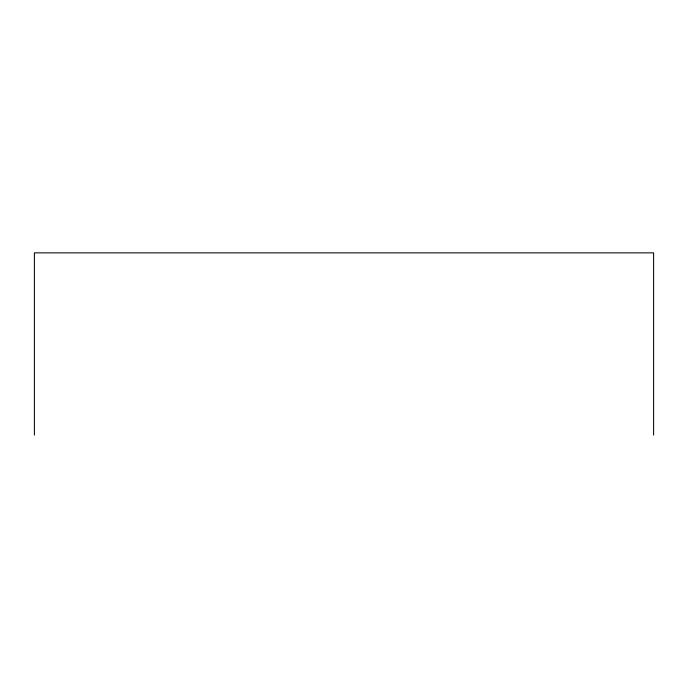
<?xml version="1.0" encoding="UTF-8"?>
<svg xmlns="http://www.w3.org/2000/svg" width="688" height="688" viewBox="0 0 688 688"><rect width="100%" height="100%" fill="white"/><g stroke="black" fill="none" stroke-linecap="round" stroke-linejoin="round"><path stroke-width="1.03" d="M653.6 435.134L653.6 252.866L34.4 252.866L34.4 435.134"/></g></svg>
